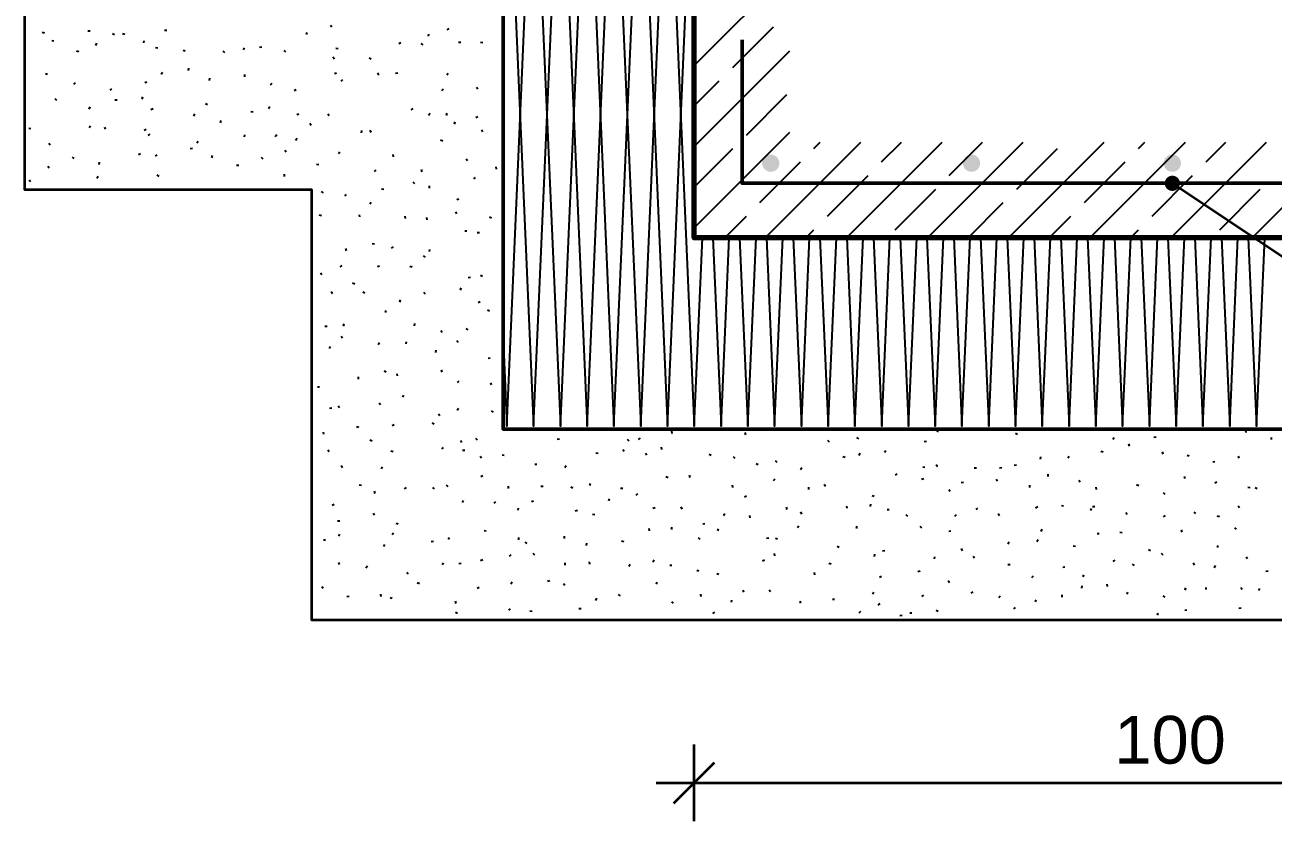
# Model space of a CAD drawing. Header units: metres. Extents: x -2.2 to 48.7, y -1.5 to 0.6.
# Drawn here: x 46.286 to 47.592, y -1.46 to -0.627 of the extents above; entities that cross this region are included whole.
import ezdxf

# ---------------------------------------------------------------- set-up
doc = ezdxf.new("R2010")
doc.units = ezdxf.units.M
for name, color, linetype, lineweight in [('A-FUNDAMENTY', 7, 'Continuous', 50), ('A-KRESKOWANIE', 8, 'Continuous', 18), ('A-SCIANY-IZOL', 4, 'Continuous', 35), ('A-WARSTWY', 8, 'Continuous', 25), ('K-WYMIARY', 1, 'Continuous', 25), ('K-ZBROJENIE', 1, 'Continuous', 100), ('K-ZBROJENIE-OPIS', 2, 'Continuous', 25)]:
    doc.layers.add(name, color=color, linetype=linetype, lineweight=lineweight)
doc.styles.add('PL_ARIAL', font='arial.ttf')

msp = doc.modelspace()

# ---------------------------------------------------------------- hatches: boundary and pattern name
at = {"layer": 'K-ZBROJENIE', "true_color": 0x000000}
for points in [[(47.0754, -0.772), (47.0754, -0.7729), (47.0752, -0.7738), (47.075, -0.7746), (47.0747, -0.7754), (47.0743, -0.7762), (47.0739, -0.777), (47.0734, -0.7777), (47.0728, -0.7784), (47.0721, -0.779), (47.0714, -0.7795), (47.0706, -0.7799), (47.0698, -0.7803), (47.069, -0.7806), (47.0682, -0.7808), (47.0673, -0.781), (47.0664, -0.781), (47.0655, -0.781), (47.0646, -0.7808), (47.0638, -0.7806), (47.063, -0.7803), (47.0622, -0.7799), (47.0614, -0.7795), (47.0607, -0.779), (47.06, -0.7784), (47.0594, -0.7777), (47.0589, -0.777), (47.0585, -0.7762), (47.0581, -0.7754), (47.0578, -0.7746), (47.0576, -0.7738), (47.0574, -0.7729), (47.0574, -0.772), (47.0574, -0.7711), (47.0576, -0.7702), (47.0578, -0.7694), (47.0581, -0.7686), (47.0585, -0.7678), (47.0589, -0.767), (47.0594, -0.7663), (47.06, -0.7656), (47.0607, -0.765), (47.0614, -0.7645), (47.0622, -0.7641), (47.063, -0.7637), (47.0638, -0.7634), (47.0646, -0.7632), (47.0655, -0.763), (47.0664, -0.763), (47.0673, -0.763), (47.0682, -0.7632), (47.069, -0.7634), (47.0698, -0.7637), (47.0706, -0.7641), (47.0714, -0.7645), (47.0721, -0.765), (47.0728, -0.7656), (47.0734, -0.7663), (47.0739, -0.767), (47.0743, -0.7678), (47.0747, -0.7686), (47.075, -0.7694), (47.0752, -0.7702), (47.0754, -0.7711)], [(47.2854, -0.772), (47.2854, -0.7729), (47.2852, -0.7738), (47.285, -0.7746), (47.2847, -0.7754), (47.2843, -0.7762), (47.2839, -0.777), (47.2834, -0.7777), (47.2828, -0.7784), (47.2821, -0.779), (47.2814, -0.7795), (47.2806, -0.7799), (47.2798, -0.7803), (47.279, -0.7806), (47.2782, -0.7808), (47.2773, -0.781), (47.2764, -0.781), (47.2755, -0.781), (47.2746, -0.7808), (47.2738, -0.7806), (47.273, -0.7803), (47.2722, -0.7799), (47.2714, -0.7795), (47.2707, -0.779), (47.27, -0.7784), (47.2694, -0.7777), (47.2689, -0.777), (47.2685, -0.7762), (47.2681, -0.7754), (47.2678, -0.7746), (47.2676, -0.7738), (47.2674, -0.7729), (47.2674, -0.772), (47.2674, -0.7711), (47.2676, -0.7702), (47.2678, -0.7694), (47.2681, -0.7686), (47.2685, -0.7678), (47.2689, -0.767), (47.2694, -0.7663), (47.27, -0.7656), (47.2707, -0.765), (47.2714, -0.7645), (47.2722, -0.7641), (47.273, -0.7637), (47.2738, -0.7634), (47.2746, -0.7632), (47.2755, -0.763), (47.2764, -0.763), (47.2773, -0.763), (47.2782, -0.7632), (47.279, -0.7634), (47.2798, -0.7637), (47.2806, -0.7641), (47.2814, -0.7645), (47.2821, -0.765), (47.2828, -0.7656), (47.2834, -0.7663), (47.2839, -0.767), (47.2843, -0.7678), (47.2847, -0.7686), (47.285, -0.7694), (47.2852, -0.7702), (47.2854, -0.7711)], [(47.4954, -0.772), (47.4954, -0.7729), (47.4952, -0.7738), (47.495, -0.7746), (47.4947, -0.7754), (47.4943, -0.7762), (47.4939, -0.777), (47.4934, -0.7777), (47.4928, -0.7784), (47.4921, -0.779), (47.4914, -0.7795), (47.4906, -0.7799), (47.4898, -0.7803), (47.489, -0.7806), (47.4882, -0.7808), (47.4873, -0.781), (47.4864, -0.781), (47.4855, -0.781), (47.4846, -0.7808), (47.4838, -0.7806), (47.483, -0.7803), (47.4822, -0.7799), (47.4814, -0.7795), (47.4807, -0.779), (47.48, -0.7784), (47.4794, -0.7777), (47.4789, -0.777), (47.4785, -0.7762), (47.4781, -0.7754), (47.4778, -0.7746), (47.4776, -0.7738), (47.4774, -0.7729), (47.4774, -0.772), (47.4774, -0.7711), (47.4776, -0.7702), (47.4778, -0.7694), (47.4781, -0.7686), (47.4785, -0.7678), (47.4789, -0.767), (47.4794, -0.7663), (47.48, -0.7656), (47.4807, -0.765), (47.4814, -0.7645), (47.4822, -0.7641), (47.483, -0.7637), (47.4838, -0.7634), (47.4846, -0.7632), (47.4855, -0.763), (47.4864, -0.763), (47.4873, -0.763), (47.4882, -0.7632), (47.489, -0.7634), (47.4898, -0.7637), (47.4906, -0.7641), (47.4914, -0.7645), (47.4921, -0.765), (47.4928, -0.7656), (47.4934, -0.7663), (47.4939, -0.767), (47.4943, -0.7678), (47.4947, -0.7686), (47.495, -0.7694), (47.4952, -0.7702), (47.4954, -0.7711)]]:
    msp.add_hatch(color=7, dxfattribs=at).paths.add_polyline_path(points)
at = {"layer": 'K-ZBROJENIE-OPIS', "true_color": 0x000000}
msp.add_hatch(color=7, dxfattribs=at).paths.add_polyline_path([(47.4944, -0.793), (47.4941, -0.7909), (47.4933, -0.789), (47.4921, -0.7873), (47.4904, -0.7861), (47.4885, -0.7853), (47.4864, -0.785), (47.4843, -0.7853), (47.4824, -0.7861), (47.4807, -0.7873), (47.4795, -0.789), (47.4787, -0.7909), (47.4784, -0.793), (47.4787, -0.7951), (47.4795, -0.797), (47.4807, -0.7987), (47.4824, -0.7999), (47.4843, -0.8007), (47.4864, -0.801), (47.4885, -0.8007), (47.4904, -0.7999), (47.4921, -0.7987), (47.4933, -0.797), (47.4941, -0.7951)])

# ---------------------------------------------------------------- linework, layer by layer
at = {"layer": 'A-FUNDAMENTY', "lineweight": 70, "ltscale": 0.02}
msp.add_lwpolyline([(47.9864, -0.85), (46.9864, -0.85), (46.9864, -0.85), (46.9864, -0.85), (46.9864, -0.4)], dxfattribs=at)
at = {"layer": 'A-KRESKOWANIE', "lineweight": 25, "ltscale": 0.02}
for points in [[(46.7818, -0.6), (46.7904, -0.403), (46.8184, -1.047), (46.8464, -0.403), (46.8744, -1.047), (46.9024, -0.403), (46.9304, -1.047), (46.9584, -0.403), (46.9864, -1.047), (46.995, -0.85)], [(46.7864, -0.955), (46.7904, -1.047), (46.8184, -0.403), (46.8464, -1.047), (46.8744, -0.403), (46.9024, -1.047), (46.9304, -0.403), (46.9584, -1.047), (46.9864, -0.403), (46.9864, -0.403)], [(46.9864, -0.6697), (47.0864, -0.5697)], [(46.3068, -0.6358), (46.3045, -0.6351)], [(46.3521, -0.6337), (46.3545, -0.6335)], [(46.3799, -0.6377), (46.3779, -0.6365)], [(46.3907, -0.6375), (46.3885, -0.6365)], [(46.4323, -0.633), (46.4347, -0.6327)], [(46.5807, -0.6375), (46.5815, -0.6352)], [(46.6072, -0.6297), (46.6062, -0.6275)], [(46.7085, -0.6392), (46.7089, -0.6369)], [(46.728, -0.6326), (46.7299, -0.6312)], [(47.0268, -0.6718), (47.0692, -0.6293)], [(46.3167, -0.6444), (46.3144, -0.644)], [(46.3605, -0.6487), (46.3615, -0.6465)], [(46.4107, -0.6462), (46.4111, -0.6439)], [(46.4253, -0.6516), (46.4229, -0.6513)], [(46.5149, -0.6535), (46.516, -0.6514)], [(46.5318, -0.6506), (46.5342, -0.6504)], [(46.614, -0.6525), (46.6117, -0.6519)], [(46.6775, -0.6468), (46.6796, -0.6456)], [(46.7027, -0.6481), (46.7006, -0.6469)], [(46.7399, -0.6455), (46.7423, -0.6453)], [(46.7652, -0.6462), (46.7628, -0.6459)], [(46.3426, -0.6555), (46.3403, -0.6549)], [(46.4541, -0.6549), (46.4518, -0.654)], [(46.4954, -0.6564), (46.4936, -0.6548)], [(46.5593, -0.6556), (46.5575, -0.6541)], [(46.61, -0.663), (46.6085, -0.6611)], [(46.6484, -0.6633), (46.6463, -0.6621)], [(46.9864, -0.7546), (47.0864, -0.6546)], [(46.3101, -0.6793), (46.3078, -0.6786)], [(46.4287, -0.6787), (46.4303, -0.6769)], [(46.4573, -0.675), (46.4578, -0.6727)], [(46.6101, -0.6783), (46.6123, -0.6774)], [(46.6564, -0.6798), (46.655, -0.6778)], [(46.6739, -0.6779), (46.6763, -0.6773)], [(46.7279, -0.68), (46.729, -0.6778)], [(46.3374, -0.6892), (46.3392, -0.6877)], [(46.4116, -0.6877), (46.4139, -0.6869)], [(46.4793, -0.6854), (46.4798, -0.683)], [(46.5163, -0.6815), (46.5165, -0.6791)], [(46.5433, -0.6899), (46.545, -0.6882)], [(46.617, -0.6861), (46.6187, -0.6844)], [(46.9864, -0.7121), (47.0126, -0.6859)], [(46.3197, -0.7064), (46.3181, -0.7047)], [(46.3754, -0.6957), (46.3772, -0.6941)], [(46.4091, -0.7049), (46.4096, -0.7026)], [(46.5679, -0.6959), (46.57, -0.6948)], [(46.7224, -0.6959), (46.7242, -0.6943)], [(46.7601, -0.6945), (46.7589, -0.6925)], [(47.0409, -0.7425), (47.0833, -0.7)], [(46.3537, -0.7154), (46.3545, -0.7131)], [(46.3829, -0.7062), (46.3805, -0.7062)], [(46.4182, -0.7157), (46.4205, -0.7149)], [(46.4772, -0.7109), (46.4751, -0.7099)], [(46.5411, -0.7146), (46.5425, -0.7126)], [(46.6904, -0.7161), (46.6924, -0.7149)], [(46.4625, -0.7224), (46.4639, -0.7204)], [(46.4908, -0.7296), (46.4916, -0.7274)], [(46.525, -0.7185), (46.5226, -0.7182)], [(46.5707, -0.7211), (46.5729, -0.7202)], [(46.5858, -0.7327), (46.5845, -0.7306)], [(46.6047, -0.7223), (46.6034, -0.7203)], [(46.7086, -0.7217), (46.7101, -0.7198)], [(46.7274, -0.722), (46.728, -0.7197)], [(46.7355, -0.7311), (46.7362, -0.7288)], [(46.7578, -0.7241), (46.76, -0.7231)], [(46.2927, -0.7361), (46.2903, -0.7356)], [(46.354, -0.7351), (46.3549, -0.7329)], [(46.3708, -0.7364), (46.3699, -0.7342)], [(46.4111, -0.7375), (46.4131, -0.7363)], [(46.4154, -0.7431), (46.4173, -0.7416)], [(46.5159, -0.7445), (46.5163, -0.7422)], [(46.5481, -0.7439), (46.5498, -0.7421)], [(46.6384, -0.7403), (46.6387, -0.7379)], [(46.6486, -0.7397), (46.6476, -0.7375)], [(46.7654, -0.7391), (46.7641, -0.7371)], [(46.9864, -0.8394), (47.0864, -0.7394)], [(46.3128, -0.7532), (46.3117, -0.751)], [(46.4591, -0.7565), (46.4615, -0.7562)], [(46.4663, -0.7507), (46.4677, -0.7488)], [(46.5695, -0.7478), (46.571, -0.7459)], [(46.7233, -0.7489), (46.721, -0.748)], [(46.9864, -0.797), (47.0268, -0.7566)], [(47.0607, -0.85), (47.1607, -0.75)], [(47.1116, -0.7566), (47.1182, -0.75)], [(47.1455, -0.85), (47.2455, -0.75)], [(47.1823, -0.7707), (47.2031, -0.75)], [(47.2304, -0.85), (47.3304, -0.75)], [(47.2531, -0.7849), (47.2879, -0.75)], [(47.3152, -0.85), (47.4152, -0.75)], [(47.3238, -0.799), (47.3662, -0.7566)], [(47.4001, -0.85), (47.5001, -0.75)], [(47.451, -0.7566), (47.4576, -0.75)], [(47.4849, -0.85), (47.5849, -0.75)], [(47.5218, -0.7707), (47.5425, -0.75)], [(47.5698, -0.85), (47.6698, -0.75)], [(46.338, -0.7669), (46.336, -0.7656)], [(46.405, -0.7627), (46.4071, -0.7617)], [(46.4229, -0.7646), (46.4248, -0.7631)], [(46.482, -0.7662), (46.4824, -0.7638)], [(46.5354, -0.7677), (46.5338, -0.766)], [(46.5597, -0.7606), (46.5581, -0.7588)], [(46.6148, -0.7622), (46.6156, -0.76)], [(46.6717, -0.7654), (46.6716, -0.763)], [(46.7494, -0.7696), (46.748, -0.7677)], [(46.3118, -0.7771), (46.3103, -0.7753)], [(46.364, -0.7732), (46.3642, -0.7708)], [(46.5101, -0.7745), (46.5077, -0.7744)], [(46.5938, -0.7736), (46.5914, -0.7735)], [(46.6518, -0.7807), (46.6537, -0.7791)], [(46.7017, -0.7809), (46.701, -0.7786)], [(46.7796, -0.7782), (46.7793, -0.7759)], [(47.0551, -0.8132), (47.0975, -0.7707)], [(47.3945, -0.8132), (47.4369, -0.7707)], [(46.2921, -0.7916), (46.291, -0.7895)], [(46.3616, -0.7875), (46.3631, -0.7856)], [(46.4266, -0.7858), (46.4248, -0.7842)], [(46.5577, -0.7859), (46.5578, -0.7835)], [(46.6942, -0.7934), (46.6925, -0.7917)], [(46.7094, -0.7981), (46.7094, -0.7957)], [(46.7558, -0.7884), (46.7576, -0.7868)], [(47.1258, -0.8273), (47.1682, -0.7849)], [(47.4652, -0.8273), (47.5076, -0.7849)], [(46.5986, -0.803), (46.5967, -0.8016)], [(46.6209, -0.8062), (46.6228, -0.8047)], [(46.6617, -0.7994), (46.6594, -0.799)], [(47.1965, -0.8415), (47.2389, -0.799)], [(47.5359, -0.8415), (47.5783, -0.799)], [(46.6476, -0.8148), (46.6484, -0.8126)], [(46.7381, -0.8101), (46.7403, -0.8093)], [(47.2728, -0.85), (47.3096, -0.8132)], [(46.5964, -0.8271), (46.5941, -0.8264)], [(46.6366, -0.8282), (46.6364, -0.8258)], [(46.6843, -0.8297), (46.6839, -0.8273)], [(46.7072, -0.8311), (46.7068, -0.8288)], [(46.7382, -0.8251), (46.7372, -0.8229)], [(46.7744, -0.8296), (46.7723, -0.8284)], [(47.0182, -0.85), (47.0409, -0.8273)], [(47.3576, -0.85), (47.3803, -0.8273)], [(46.7487, -0.8432), (46.7463, -0.8432)], [(46.7593, -0.8445), (46.7617, -0.8443)], [(47.1031, -0.85), (47.1116, -0.8415)], [(47.4425, -0.85), (47.451, -0.8415)], [(46.6227, -0.8635), (46.6221, -0.8612)], [(46.652, -0.8567), (46.6496, -0.8563)], [(46.6698, -0.8607), (46.6718, -0.8593)], [(47.0058, -0.85), (47.0144, -1.047), (47.023, -0.85)], [(47.0338, -0.85), (47.0424, -1.047), (47.051, -0.85)], [(47.0618, -0.85), (47.0704, -1.047), (47.079, -0.85)], [(47.0898, -0.85), (47.0984, -1.047), (47.107, -0.85)], [(47.1178, -0.85), (47.1264, -1.047), (47.135, -0.85)], [(47.1458, -0.85), (47.1544, -1.047), (47.163, -0.85)], [(47.1738, -0.85), (47.1824, -1.047), (47.191, -0.85)], [(47.2018, -0.85), (47.2104, -1.047), (47.219, -0.85)], [(47.2298, -0.85), (47.2384, -1.047), (47.247, -0.85)], [(47.2578, -0.85), (47.2664, -1.047), (47.275, -0.85)], [(47.2858, -0.85), (47.2944, -1.047), (47.303, -0.85)], [(47.3138, -0.85), (47.3224, -1.047), (47.331, -0.85)], [(47.3418, -0.85), (47.3504, -1.047), (47.359, -0.85)], [(47.3698, -0.85), (47.3784, -1.047), (47.387, -0.85)], [(47.3978, -0.85), (47.4064, -1.047), (47.415, -0.85)], [(47.4258, -0.85), (47.4344, -1.047), (47.443, -0.85)], [(47.4538, -0.85), (47.4624, -1.047), (47.471, -0.85)], [(47.4818, -0.85), (47.4904, -1.047), (47.499, -0.85)], [(47.5098, -0.85), (47.5184, -1.047), (47.527, -0.85)], [(47.5378, -0.85), (47.5464, -1.047), (47.555, -0.85)], [(47.5658, -0.85), (47.5744, -1.047), (47.583, -0.85)], [(46.7052, -0.8702), (46.7033, -0.8688)], [(46.7095, -0.8644), (46.7097, -0.8621)], [(46.597, -0.8886), (46.5954, -0.8869)], [(46.6162, -0.8802), (46.6181, -0.8788)], [(46.655, -0.8799), (46.6573, -0.8792)], [(46.6913, -0.8807), (46.689, -0.8801)], [(46.6313, -0.8985), (46.629, -0.8976)], [(46.7498, -0.8916), (46.7522, -0.8912)], [(46.765, -0.8903), (46.7629, -0.8893)], [(46.6081, -0.9086), (46.6067, -0.9066)], [(46.6418, -0.9078), (46.6396, -0.9067)], [(46.7053, -0.9091), (46.7037, -0.9073)], [(46.7419, -0.9047), (46.7427, -0.9024)], [(46.6634, -0.9281), (46.6643, -0.9259)], [(46.6785, -0.9173), (46.6793, -0.915)], [(46.7603, -0.9177), (46.7624, -0.9165)], [(46.7721, -0.9268), (46.77, -0.9256)], [(46.6937, -0.942), (46.6943, -0.9397)], [(46.5999, -0.9423), (46.6023, -0.9423)], [(46.6186, -0.9549), (46.6175, -0.9528)], [(46.6196, -0.9423), (46.6202, -0.9399)], [(46.7229, -0.9491), (46.7217, -0.947)], [(46.7499, -0.9463), (46.7479, -0.945)], [(46.6049, -0.9657), (46.6061, -0.9636)], [(46.6559, -0.9615), (46.6573, -0.9595)], [(46.6851, -0.961), (46.6856, -0.9587)], [(46.7399, -0.9595), (46.7382, -0.9578)], [(46.716, -0.9699), (46.7166, -0.9676)], [(46.7707, -0.9758), (46.7731, -0.9757)], [(46.6641, -0.9907), (46.6621, -0.9894)], [(46.7226, -0.9904), (46.7221, -0.988)], [(46.6351, -0.9978), (46.6354, -0.9954)], [(46.6761, -0.9944), (46.6758, -0.9921)], [(46.7387, -1.0015), (46.7405, -0.9999)], [(46.7745, -1.0038), (46.7735, -1.0016)], [(46.5922, -1.0059), (46.5945, -1.0058)], [(46.6816, -1.0166), (46.6828, -1.0145)], [(46.6048, -1.0283), (46.6072, -1.028)], [(46.6154, -1.0278), (46.6144, -1.0256)], [(46.6583, -1.0248), (46.6568, -1.023)], [(46.7384, -1.0302), (46.7398, -1.0282)], [(46.7764, -1.0325), (46.7745, -1.0311)], [(46.7143, -1.0449), (46.7122, -1.0439)], [(46.7204, -1.0362), (46.7188, -1.0344)], [(46.599, -1.0555), (46.5988, -1.0532)], [(46.6355, -1.0484), (46.6332, -1.0477)], [(46.6704, -1.0462), (46.6727, -1.0453)], [(46.9633, -1.0548), (46.963, -1.0524)], [(47.0402, -1.0561), (47.0398, -1.0537)], [(47.2408, -1.0532), (47.2415, -1.0509)], [(47.3246, -1.0558), (47.3225, -1.0548)], [(47.5636, -1.0535), (47.5631, -1.0511)], [(46.6494, -1.0627), (46.6472, -1.0618)], [(46.7223, -1.0706), (46.7243, -1.0692)], [(46.7433, -1.0641), (46.7421, -1.062)], [(46.7596, -1.0618), (46.7581, -1.06)], [(46.8431, -1.0606), (46.8454, -1.0601)], [(46.9183, -1.0626), (46.9164, -1.0611)], [(46.9282, -1.0611), (46.93, -1.0596)], [(46.9525, -1.0714), (46.952, -1.0691)], [(47.1277, -1.0637), (47.1261, -1.0619)], [(47.1584, -1.0602), (47.1563, -1.059)], [(47.2269, -1.0632), (47.2293, -1.0627)], [(47.4243, -1.0607), (47.4257, -1.0588)], [(47.4416, -1.0678), (47.4409, -1.0655)], [(47.4672, -1.0586), (47.4695, -1.0582)], [(47.59, -1.0611), (47.5902, -1.0587)], [(46.6047, -1.074), (46.6033, -1.072)], [(46.6715, -1.0738), (46.6691, -1.0733)], [(46.744, -1.0722), (46.7464, -1.0721)], [(46.7639, -1.0806), (46.7625, -1.0786)], [(46.7877, -1.0778), (46.7854, -1.0772)], [(46.8859, -1.0757), (46.8836, -1.0751)], [(46.913, -1.0736), (46.9116, -1.0717)], [(46.9367, -1.0772), (46.9357, -1.0751)], [(47.0041, -1.0777), (47.002, -1.0765)], [(47.0293, -1.0807), (47.0276, -1.079)], [(47.0731, -1.0849), (47.0714, -1.0832)], [(47.1442, -1.0798), (47.1419, -1.079)], [(47.159, -1.0777), (47.1598, -1.0754)], [(47.1852, -1.0742), (47.1867, -1.0723)], [(47.3486, -1.0814), (47.3488, -1.079)], [(47.3775, -1.0805), (47.3786, -1.0784)], [(47.4139, -1.0742), (47.4116, -1.0735)], [(47.4768, -1.0763), (47.4761, -1.074)], [(47.5041, -1.0783), (47.5018, -1.0776)], [(47.5563, -1.0806), (47.5555, -1.0783)], [(46.6184, -1.0906), (46.6171, -1.0886)], [(46.6593, -1.0916), (46.6605, -1.0896)], [(46.8219, -1.0872), (46.8195, -1.0871)], [(46.8509, -1.0901), (46.8525, -1.0883)], [(47.0531, -1.0875), (47.051, -1.0864)], [(47.0975, -1.0922), (47.0989, -1.0902)], [(47.2277, -1.0902), (47.2253, -1.09)], [(47.2407, -1.0896), (47.2393, -1.0876)], [(47.2816, -1.0911), (47.2792, -1.0908)], [(47.3058, -1.0905), (47.3082, -1.0901)], [(47.321, -1.0877), (47.3234, -1.0873)], [(47.5286, -1.0843), (47.5309, -1.0838)], [(46.6383, -1.1091), (46.6359, -1.1086)], [(46.7291, -1.1103), (46.7273, -1.1087)], [(46.7632, -1.0998), (46.7652, -1.0986)], [(46.8772, -1.109), (46.878, -1.1068)], [(46.959, -1.1009), (46.9567, -1.1)], [(46.9822, -1.1006), (46.9813, -1.0983)], [(47.0266, -1.1111), (47.0265, -1.1087)], [(47.0693, -1.1039), (47.0709, -1.1021)], [(47.1237, -1.11), (47.1223, -1.108)], [(47.1968, -1.0983), (47.1987, -1.0969)], [(47.2242, -1.1025), (47.2264, -1.1017)], [(47.2657, -1.1058), (47.268, -1.1055)], [(47.3036, -1.1044), (47.3025, -1.1023)], [(47.3373, -1.1112), (47.3374, -1.1088)], [(47.3564, -1.0995), (47.3564, -1.0971)], [(47.3901, -1.1056), (47.3886, -1.1037)], [(47.4512, -1.1094), (47.449, -1.1083)], [(47.4998, -1.1019), (47.4992, -1.0996)], [(47.5307, -1.1064), (47.5328, -1.1053)], [(46.6525, -1.1173), (46.6519, -1.1149)], [(46.6832, -1.1126), (46.6853, -1.1113)], [(46.7148, -1.1125), (46.7129, -1.111)], [(46.7925, -1.1122), (46.7919, -1.1099)], [(46.8258, -1.1098), (46.8282, -1.1096)], [(46.8594, -1.1117), (46.8572, -1.1107)], [(46.9092, -1.1119), (46.9116, -1.1117)], [(46.9257, -1.1193), (46.9273, -1.1175)], [(47.0388, -1.1208), (47.0409, -1.1197)], [(47.1063, -1.1132), (47.1061, -1.1109)], [(47.1746, -1.1207), (47.1724, -1.1198)], [(47.2539, -1.1155), (47.2526, -1.1135)], [(47.4071, -1.1132), (47.4068, -1.1108)], [(47.4788, -1.1185), (47.4772, -1.1166)], [(47.5677, -1.1115), (47.5653, -1.1112)], [(47.5752, -1.1127), (47.5731, -1.1115)], [(46.6077, -1.1298), (46.6097, -1.1286)], [(46.744, -1.1268), (46.745, -1.1246)], [(46.777, -1.1274), (46.779, -1.1261)], [(46.8023, -1.135), (46.8025, -1.1326)], [(46.8162, -1.1258), (46.8184, -1.125)], [(46.8619, -1.1355), (46.8642, -1.135)], [(46.897, -1.1252), (46.8978, -1.123)], [(46.9431, -1.1326), (46.9454, -1.1319)], [(46.9736, -1.1337), (46.9726, -1.1315)], [(47.0835, -1.1341), (47.083, -1.1318)], [(47.1464, -1.1329), (47.146, -1.1306)], [(47.1706, -1.1309), (47.1709, -1.1285)], [(47.188, -1.1343), (47.1904, -1.1343)], [(47.2812, -1.1341), (47.2831, -1.1326)], [(47.3434, -1.1323), (47.3456, -1.1312)], [(47.3727, -1.1308), (47.3703, -1.1304)], [(47.401, -1.1353), (47.402, -1.1331)], [(47.4054, -1.1315), (47.403, -1.1314)], [(47.5568, -1.1324), (47.5551, -1.1307)], [(46.6158, -1.1463), (46.6134, -1.1462)], [(46.6521, -1.1401), (46.6508, -1.138)], [(46.8825, -1.1398), (46.8801, -1.1394)], [(47.0168, -1.1404), (47.0182, -1.1385)], [(47.0449, -1.1428), (47.0444, -1.1405)], [(47.0989, -1.1389), (47.0979, -1.1367)], [(47.2096, -1.1415), (47.2081, -1.1396)], [(47.2589, -1.1412), (47.2605, -1.1395)], [(47.3057, -1.1407), (47.3041, -1.1388)], [(47.4392, -1.1394), (47.4382, -1.1373)], [(47.4773, -1.1418), (47.4793, -1.1405)], [(47.5111, -1.1385), (47.5093, -1.137)], [(47.5356, -1.1419), (47.5334, -1.141)], [(46.6148, -1.1621), (46.6158, -1.1599)], [(46.6704, -1.1602), (46.672, -1.1584)], [(46.6768, -1.1496), (46.6745, -1.1488)], [(46.7689, -1.1569), (46.7665, -1.1565)], [(46.9395, -1.1565), (46.9391, -1.1541)], [(46.9625, -1.1551), (46.9633, -1.1528)], [(46.9952, -1.1493), (46.9976, -1.1489)], [(47.0112, -1.1566), (47.0118, -1.1543)], [(47.0946, -1.1533), (47.0958, -1.1512)], [(47.1561, -1.154), (47.1566, -1.1516)], [(47.2244, -1.1537), (47.2228, -1.1519)], [(47.2525, -1.1569), (47.2549, -1.1566)], [(47.3492, -1.1571), (47.3501, -1.1548)], [(47.4076, -1.1591), (47.41, -1.1591)], [(47.4338, -1.1587), (47.4315, -1.1581)], [(47.4968, -1.1579), (47.496, -1.1556)], [(47.5535, -1.1549), (47.5516, -1.1535)], [(46.6008, -1.1667), (46.5985, -1.1659)], [(46.6616, -1.173), (46.6627, -1.1708)], [(46.7114, -1.1677), (46.7137, -1.1672)], [(46.729, -1.1653), (46.7305, -1.1634)], [(46.8027, -1.1659), (46.8032, -1.1636)], [(46.8116, -1.1698), (46.8096, -1.1684)], [(46.8508, -1.1644), (46.8508, -1.162)], [(46.8736, -1.1719), (46.8741, -1.1695)], [(46.9127, -1.1681), (46.9104, -1.1674)], [(46.9924, -1.1655), (46.9908, -1.1637)], [(47.062, -1.1643), (47.0643, -1.1637)], [(47.0735, -1.1653), (47.0712, -1.1645)], [(47.1381, -1.1738), (47.1359, -1.1728)], [(47.3144, -1.17), (47.3159, -1.1681)], [(47.3448, -1.1675), (47.3461, -1.1655)], [(47.3852, -1.1728), (47.3828, -1.1726)], [(47.5335, -1.174), (47.5342, -1.1717)], [(46.763, -1.1875), (46.7652, -1.1866)], [(46.7933, -1.1831), (46.795, -1.1814)], [(46.8196, -1.1819), (46.818, -1.1801)], [(46.9432, -1.1888), (46.9444, -1.1868)], [(47.0579, -1.1878), (47.06, -1.1867)], [(47.0705, -1.1825), (47.0702, -1.1801)], [(47.1748, -1.1832), (47.1751, -1.1808)], [(47.1833, -1.1774), (47.1857, -1.1772)], [(47.2375, -1.1859), (47.238, -1.1835)], [(47.2668, -1.1774), (47.266, -1.1751)], [(47.2794, -1.1851), (47.278, -1.1832)], [(47.4245, -1.1885), (47.4266, -1.1873)], [(47.4636, -1.1773), (47.4614, -1.1765)], [(47.4768, -1.182), (47.4752, -1.1801)], [(47.5649, -1.1857), (47.5638, -1.1835)], [(46.6155, -1.1918), (46.6148, -1.1895)], [(46.643, -1.195), (46.6445, -1.1931)], [(46.6876, -1.2016), (46.6859, -1.2)], [(46.7231, -1.192), (46.724, -1.1898)], [(46.7402, -1.1908), (46.7426, -1.1903)], [(46.8513, -1.1923), (46.8515, -1.1899)], [(46.877, -1.1913), (46.8768, -1.1889)], [(46.918, -1.1935), (46.9193, -1.1915)], [(46.9607, -1.1925), (46.9631, -1.1923)], [(46.9913, -1.1985), (46.989, -1.198)], [(47.1124, -1.2025), (47.1121, -1.2002)], [(47.1295, -1.1912), (47.1271, -1.1906)], [(47.2202, -1.199), (47.2225, -1.1982)], [(47.3145, -1.1918), (47.3169, -1.1917)], [(47.3718, -1.1945), (47.3741, -1.1941)], [(47.4468, -1.1927), (47.4448, -1.1913)], [(47.5095, -1.1923), (47.5082, -1.1903)], [(47.5305, -1.195), (47.5316, -1.1929)], [(47.5841, -1.1987), (47.5865, -1.1983)], [(46.6989, -1.212), (46.6967, -1.211)], [(46.7947, -1.2119), (46.796, -1.2099)], [(46.8329, -1.2092), (46.8352, -1.2084)], [(46.851, -1.2138), (46.8496, -1.2118)], [(46.947, -1.2124), (46.9475, -1.2101)], [(47.0122, -1.202), (47.0099, -1.2013)], [(47.1802, -1.2048), (47.1823, -1.2038)], [(47.2534, -1.211), (47.2521, -1.2089)], [(47.3396, -1.2054), (47.3413, -1.2037)], [(47.3919, -1.2163), (47.392, -1.2139)], [(47.393, -1.2046), (47.3938, -1.2024)], [(47.4185, -1.2148), (47.4183, -1.2124)], [(46.5971, -1.2166), (46.5984, -1.2146)], [(46.6229, -1.2252), (46.6253, -1.2247)], [(46.6589, -1.2252), (46.6587, -1.2228)], [(46.6704, -1.2273), (46.6682, -1.2265)], [(46.7592, -1.2164), (46.7614, -1.2153)], [(46.9094, -1.2243), (46.9073, -1.2231)], [(46.9937, -1.2251), (46.9932, -1.2228)], [(47.0384, -1.2205), (47.0374, -1.2184)], [(47.0663, -1.2203), (47.0646, -1.2186)], [(47.1731, -1.2228), (47.1741, -1.2206)], [(47.2244, -1.225), (47.2265, -1.2238)], [(47.2761, -1.2218), (47.278, -1.2204)], [(47.3048, -1.2261), (47.3067, -1.2246)], [(47.3712, -1.2259), (47.3712, -1.2235)], [(47.439, -1.2228), (47.4397, -1.2205)], [(47.4788, -1.2258), (47.4767, -1.2246)], [(47.4997, -1.2184), (47.5005, -1.2162)], [(47.5218, -1.218), (47.5216, -1.2156)], [(47.5593, -1.218), (47.5585, -1.2157)], [(47.5767, -1.219), (47.5779, -1.2169)], [(46.7373, -1.2324), (46.7367, -1.2301)], [(46.7923, -1.2394), (46.7943, -1.2381)], [(46.8681, -1.2381), (46.8657, -1.2379)], [(46.8836, -1.2293), (46.8844, -1.227)], [(46.9648, -1.2323), (46.9631, -1.2306)], [(47.0254, -1.2312), (47.0257, -1.2289)], [(47.0978, -1.2322), (47.0973, -1.2299)], [(47.1308, -1.228), (47.1332, -1.228)], [(47.1789, -1.2341), (47.1807, -1.2324)], [(47.2415, -1.2408), (47.2393, -1.2399)], [(47.3205, -1.2382), (47.3224, -1.2367)], [(47.3433, -1.2309), (47.3441, -1.2287)], [(47.4993, -1.2394), (47.5016, -1.239)], [(47.5561, -1.2375), (47.5585, -1.2371)], [(46.7388, -1.2428), (46.7366, -1.2419)], [(46.8168, -1.2407), (46.8144, -1.2406)], [(47.0059, -1.2429), (47.0079, -1.2416)], [(47.1588, -1.2422), (47.1606, -1.2406)], [(47.2014, -1.2451), (47.2038, -1.2446)], [(47.2141, -1.2425), (47.2117, -1.2425)], [(47.4707, -1.2448), (47.4714, -1.2425)]]:
    msp.add_lwpolyline(points, dxfattribs=at)
at = {"layer": 'A-SCIANY-IZOL', "lineweight": 50, "ltscale": 0.02}
for points in [[(46.9864, -0.4), (46.9864, -0.85), (46.9864, -0.85), (46.9864, -0.85), (46.9864, -0.85), (46.9864, -0.85), (46.9864, -0.85), (46.9864, -0.85), (46.9864, -0.85), (46.9864, -0.85), (46.9864, -0.85), (46.9864, -0.85), (46.9864, -0.85), (46.9864, -0.85), (46.9864, -0.85), (46.9864, -0.85), (46.9864, -0.85), (46.9864, -0.85), (47.9864, -0.85)], [(48.1864, -1.05), (46.7864, -1.05), (46.7864, -1.05), (46.7864, -1.05), (46.7864, -0.6)]]:
    msp.add_lwpolyline(points, dxfattribs=at)
at = {"layer": 'A-WARSTWY', "lineweight": 35, "ltscale": 0.02}
for points in [[(48.3864, -1.25), (46.5864, -1.25), (46.5864, -1.25), (46.5864, -1.25), (46.5864, -0.8), (46.5864, -0.8), (46.5864, -0.8), (46.5864, -0.8), (46.5864, -0.8), (46.5864, -0.8), (46.5864, -0.8), (46.5864, -0.8), (46.5864, -0.8), (46.5864, -0.8), (46.5864, -0.8), (46.5864, -0.8), (46.5864, -0.8), (46.5864, -0.8), (46.5864, -0.8), (46.5864, -0.8), (46.5864, -0.8), (46.2864, -0.8), (46.2864, -0.8), (46.2864, -0.8), (46.2864, -0.6)], [(46.7864, -0.6), (46.7864, -1.05), (46.7864, -1.05), (46.7864, -1.05), (46.7864, -1.05), (46.7864, -1.05), (46.7864, -1.05), (46.7864, -1.05), (46.7864, -1.05), (46.7864, -1.05), (46.7864, -1.05), (46.7864, -1.05), (46.7864, -1.05), (46.7864, -1.05), (46.7864, -1.05), (46.7864, -1.05), (46.7864, -1.05), (46.7864, -1.05), (48.1864, -1.05)]]:
    msp.add_lwpolyline(points, dxfattribs=at)
at = {"layer": 'K-WYMIARY', "lineweight": 35, "ltscale": 0.02}
for points in [[(46.9864, -1.46), (46.9864, -1.38)], [(46.9652, -1.4412), (47.0076, -1.3988)], [(46.9464, -1.42), (48.0264, -1.42)]]:
    msp.add_lwpolyline(points, dxfattribs=at)
at = {"layer": 'K-ZBROJENIE', "lineweight": 50, "ltscale": 0.02}
msp.add_lwpolyline([(47.0364, -0.643), (47.0364, -0.793), (47.9364, -0.793), (47.9364, -0.643)], dxfattribs=at)
at = {"layer": 'K-ZBROJENIE-OPIS', "lineweight": 35, "ltscale": 0.02}
msp.add_lwpolyline([(47.4864, -0.793), (47.7264, -0.953)], dxfattribs=at)

# ---------------------------------------------------------------- texts
at = {"layer": 'K-WYMIARY', "style": 'PL_ARIAL'}
msp.add_text('100', height=0.05, dxfattribs=at).set_placement((47.4258, -1.4))

doc.saveas('drawing.dxf')
